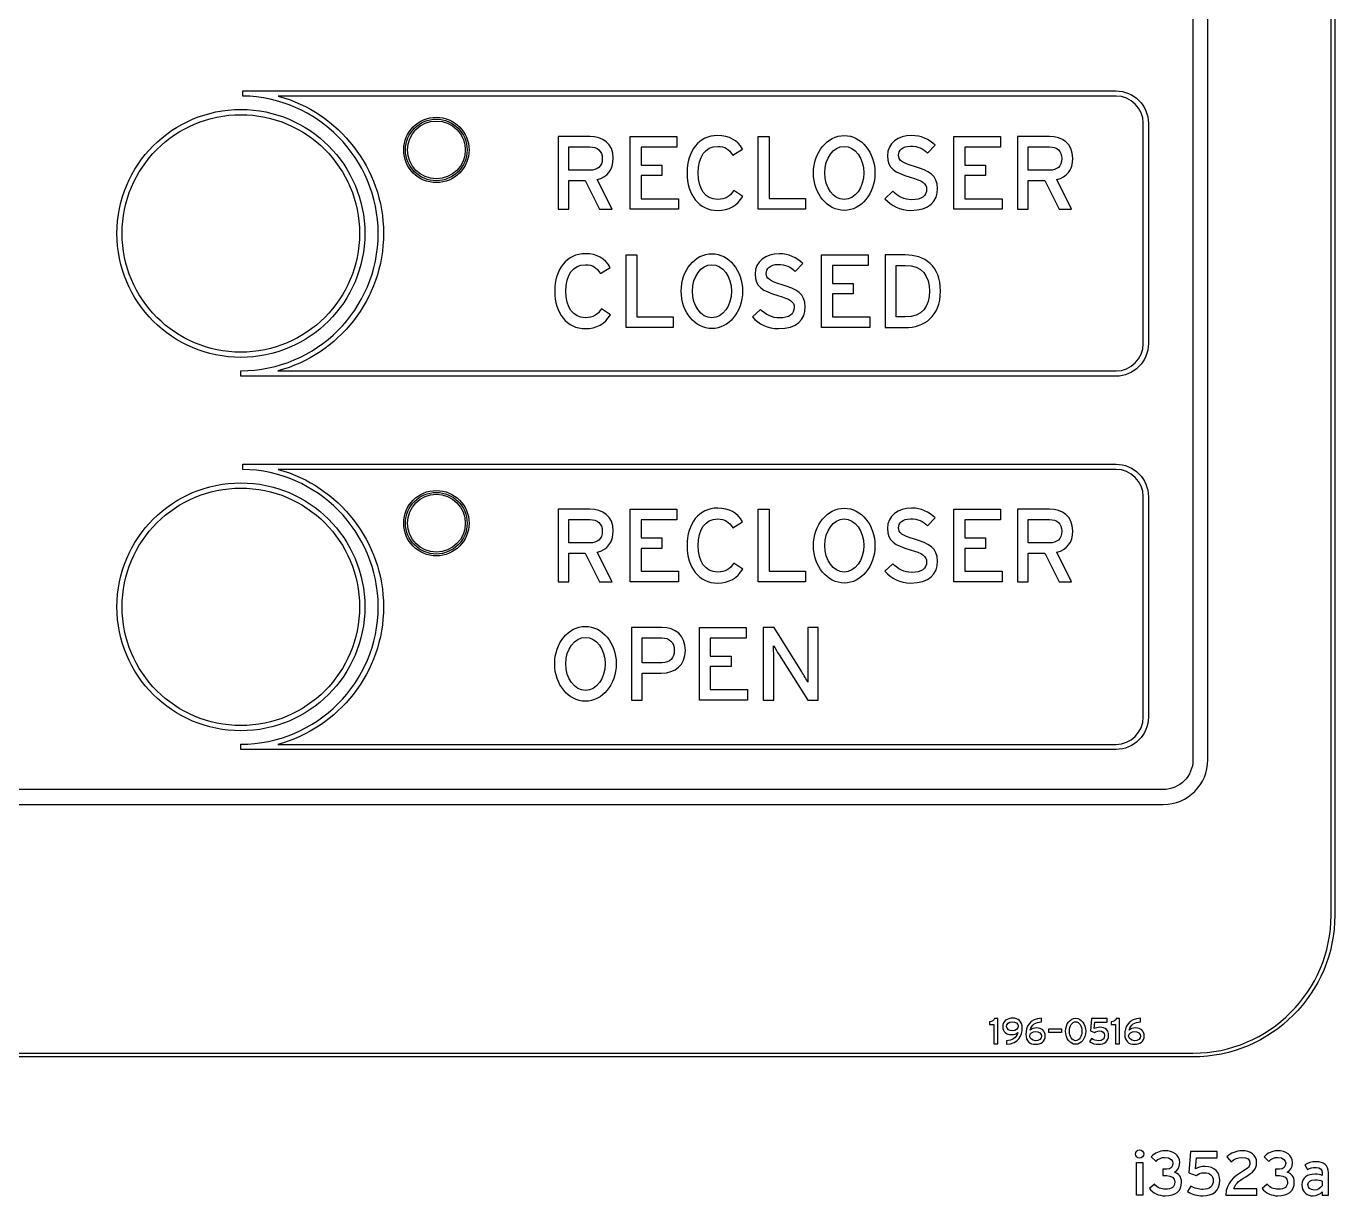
# Model space of a CAD drawing. Extents: x 5.5 to 12.5, y 5.1 to 18.5.
# Drawn here: x 9.005 to 12.51, y 5.116 to 8.249 of the extents above; entities that cross this region are included whole.
import ezdxf

# ---------------------------------------------------------------- set-up
doc = ezdxf.new("R2010")
doc.units = 0
doc.header["$MEASUREMENT"] = 0
doc.layers.get('0').update_dxf_attribs({"linetype": 'CONTINUOUS'})
doc.layers.add('DWG', color=2, linetype='CONTINUOUS')

# ---------------------------------------------------------------- blocks, each defined once
blk = doc.blocks.new('AI9-BLK11')
at = {"color": 7}
blk.add_lwpolyline([(0.0202, -0.0973), (0.0202, 0.0973), (0.1452, 0.0973), (0.1452, 0.0691), (0.0491, 0.0691), (0.0491, 0.0208), (0.1049, 0.0208), (0.1049, -0.0074), (0.0491, -0.0074), (0.0491, -0.0687), (0.1493, -0.0687), (0.1493, -0.0973)], close=True, dxfattribs=at)
for centre, major_axis, ratio in [((-0.2851, 0.0002), (0, -0.1003), 0.821306), ((-0.2851, 0), (0, 0.0711), 0.740924)]:
    blk.add_ellipse(centre, major_axis=major_axis, ratio=ratio, dxfattribs=at)
for points, knots in [([(-0.0818, -0.0246), (-0.0818, -0.0246), (-0.1328, -0.0246), (-0.1328, -0.0246), (-0.1328, -0.0246), (-0.1328, -0.0973), (-0.1328, -0.0973), (-0.1328, -0.0973), (-0.1614, -0.0973), (-0.1614, -0.0973), (-0.1614, -0.0973), (-0.1614, 0.0973), (-0.1614, 0.0973), (-0.1614, 0.0973), (-0.0801, 0.0973), (-0.0801, 0.0973), (-0.0443, 0.0973), (-0.0174, 0.0767), (-0.0174, 0.0363), (-0.0174, -0.0036), (-0.0443, -0.0246), (-0.0818, -0.0246)], [0, 0, 0, 0, 1, 1, 1, 2, 2, 2, 3, 3, 3, 4, 4, 4, 5, 5, 5, 6, 6, 6, 7, 7, 7, 7]), ([(0.3109, -0.0973), (0.3109, -0.0973), (0.2334, 0.0246), (0.2334, 0.0246), (0.2286, 0.0319), (0.222, 0.0436), (0.2189, 0.0487), (0.2189, 0.0415), (0.2193, 0.0143), (0.2193, 0.0036), (0.2193, 0.0036), (0.2193, -0.0973), (0.2193, -0.0973), (0.2193, -0.0973), (0.191, -0.0973), (0.191, -0.0973), (0.191, -0.0973), (0.191, 0.0973), (0.191, 0.0973), (0.191, 0.0973), (0.2207, 0.0973), (0.2207, 0.0973), (0.2207, 0.0973), (0.2944, -0.0215), (0.2944, -0.0215), (0.2996, -0.0295), (0.3078, -0.0439), (0.3106, -0.0487), (0.3106, -0.0415), (0.3102, -0.014), (0.3102, -0.0029), (0.3102, -0.0029), (0.3102, 0.0973), (0.3102, 0.0973), (0.3102, 0.0973), (0.3385, 0.0973), (0.3385, 0.0973), (0.3385, 0.0973), (0.3385, -0.0973), (0.3385, -0.0973), (0.3385, -0.0973), (0.3109, -0.0973), (0.3109, -0.0973)], [0, 0, 0, 0, 1, 1, 1, 2, 2, 2, 3, 3, 3, 4, 4, 4, 5, 5, 5, 6, 6, 6, 7, 7, 7, 8, 8, 8, 9, 9, 9, 10, 10, 10, 11, 11, 11, 12, 12, 12, 13, 13, 13, 14, 14, 14, 14]), ([(-0.0804, 0.0698), (-0.0804, 0.0698), (-0.1328, 0.0698), (-0.1328, 0.0698), (-0.1328, 0.0698), (-0.1328, 0.0029), (-0.1328, 0.0029), (-0.1328, 0.0029), (-0.0804, 0.0029), (-0.0804, 0.0029), (-0.0584, 0.0029), (-0.047, 0.0157), (-0.047, 0.0363), (-0.047, 0.0577), (-0.0601, 0.0698), (-0.0804, 0.0698)], [0, 0, 0, 0, 1, 1, 1, 2, 2, 2, 3, 3, 3, 4, 4, 4, 5, 5, 5, 5])]:
    blk.add_open_spline(points, degree=3, knots=knots, dxfattribs=at)
blk = doc.blocks.new('AI9-BLK10')
at = {"color": 7}
for points in [[(-0.534, -0.0972), (-0.534, 0.0972), (-0.4086, 0.0972), (-0.4086, 0.0689), (-0.5047, 0.0689), (-0.5047, 0.021), (-0.4489, 0.021), (-0.4489, -0.0076), (-0.5047, -0.0076), (-0.5047, -0.0689), (-0.4045, -0.0689), (-0.4045, -0.0972)], [(-0.1905, -0.0972), (-0.1905, 0.0972), (-0.1612, 0.0972), (-0.1612, -0.0686), (-0.0644, -0.0686), (-0.0644, -0.0972)], [(0.3331, -0.0972), (0.3331, 0.0972), (0.4585, 0.0972), (0.4585, 0.0689), (0.3624, 0.0689), (0.3624, 0.021), (0.4182, 0.021), (0.4182, -0.0076), (0.3624, -0.0076), (0.3624, -0.0689), (0.4627, -0.0689), (0.4627, -0.0972)]]:
    blk.add_lwpolyline(points, close=True, dxfattribs=at)
for centre, major_axis, ratio in [((0.0396, 0), (0, -0.1003), 0.821306), ((0.0396, 0.0002), (0, 0.0711), 0.736081)]:
    blk.add_ellipse(centre, major_axis=major_axis, ratio=ratio, dxfattribs=at)
for points, knots in [([(-0.6218, -0.0176), (-0.6218, -0.0176), (-0.5819, -0.0972), (-0.5819, -0.0972), (-0.5819, -0.0972), (-0.6156, -0.0972), (-0.6156, -0.0972), (-0.6156, -0.0972), (-0.6542, -0.0203), (-0.6542, -0.0203), (-0.6542, -0.0203), (-0.698, -0.0203), (-0.698, -0.0203), (-0.698, -0.0203), (-0.698, -0.0972), (-0.698, -0.0972), (-0.698, -0.0972), (-0.7266, -0.0972), (-0.7266, -0.0972), (-0.7266, -0.0972), (-0.7266, 0.0972), (-0.7266, 0.0972), (-0.7266, 0.0972), (-0.6415, 0.0972), (-0.6415, 0.0972), (-0.6077, 0.0972), (-0.5791, 0.0792), (-0.5791, 0.0393), (-0.5791, 0.0083), (-0.5953, -0.011), (-0.6218, -0.0176)], [0, 0, 0, 0, 1, 1, 1, 2, 2, 2, 3, 3, 3, 4, 4, 4, 5, 5, 5, 6, 6, 6, 7, 7, 7, 8, 8, 8, 9, 9, 9, 10, 10, 10, 10]), ([(-0.2994, -0.1003), (-0.3497, -0.1003), (-0.3814, -0.0589), (-0.3814, 0), (-0.3814, 0.0589), (-0.3497, 0.1003), (-0.2994, 0.1003), (-0.2677, 0.1003), (-0.2463, 0.0875), (-0.2332, 0.0641), (-0.2332, 0.0641), (-0.2591, 0.0479), (-0.2591, 0.0479), (-0.2691, 0.0637), (-0.2794, 0.0713), (-0.2994, 0.0713), (-0.3331, 0.0713), (-0.3514, 0.0438), (-0.3514, 0), (-0.3514, -0.0434), (-0.3331, -0.071), (-0.2994, -0.071), (-0.2791, -0.071), (-0.2663, -0.0627), (-0.2563, -0.0469), (-0.2563, -0.0469), (-0.2322, -0.063), (-0.2322, -0.063), (-0.2463, -0.0868), (-0.2698, -0.1003), (-0.2994, -0.1003)], [0, 0, 0, 0, 1, 1, 1, 2, 2, 2, 3, 3, 3, 4, 4, 4, 5, 5, 5, 6, 6, 6, 7, 7, 7, 8, 8, 8, 9, 9, 9, 10, 10, 10, 10]), ([(0.2177, -0.1003), (0.1895, -0.1003), (0.165, -0.0878), (0.1485, -0.0689), (0.1485, -0.0689), (0.1695, -0.0486), (0.1695, -0.0486), (0.1822, -0.0627), (0.2015, -0.0717), (0.2198, -0.0717), (0.247, -0.0717), (0.2601, -0.062), (0.2601, -0.0434), (0.2601, -0.0282), (0.2487, -0.0207), (0.2164, -0.011), (0.1754, 0.001), (0.1554, 0.0114), (0.1554, 0.0462), (0.1554, 0.0799), (0.184, 0.1003), (0.2198, 0.1003), (0.246, 0.1003), (0.266, 0.0906), (0.2832, 0.0741), (0.2832, 0.0741), (0.2629, 0.0531), (0.2629, 0.0531), (0.2505, 0.0658), (0.2367, 0.0717), (0.2174, 0.0717), (0.1946, 0.0717), (0.185, 0.0606), (0.185, 0.0475), (0.185, 0.0341), (0.194, 0.0272), (0.2274, 0.0172), (0.2656, 0.0055), (0.2897, -0.0065), (0.2897, -0.0413), (0.2897, -0.0761), (0.2673, -0.1003), (0.2177, -0.1003)], [0, 0, 0, 0, 1, 1, 1, 2, 2, 2, 3, 3, 3, 4, 4, 4, 5, 5, 5, 6, 6, 6, 7, 7, 7, 8, 8, 8, 9, 9, 9, 10, 10, 10, 11, 11, 11, 12, 12, 12, 13, 13, 13, 14, 14, 14, 14]), ([(0.6091, -0.0176), (0.6091, -0.0176), (0.6487, -0.0972), (0.6487, -0.0972), (0.6487, -0.0972), (0.6153, -0.0972), (0.6153, -0.0972), (0.6153, -0.0972), (0.5767, -0.0203), (0.5767, -0.0203), (0.5767, -0.0203), (0.5326, -0.0203), (0.5326, -0.0203), (0.5326, -0.0203), (0.5326, -0.0972), (0.5326, -0.0972), (0.5326, -0.0972), (0.504, -0.0972), (0.504, -0.0972), (0.504, -0.0972), (0.504, 0.0972), (0.504, 0.0972), (0.504, 0.0972), (0.5895, 0.0972), (0.5895, 0.0972), (0.6232, 0.0972), (0.6518, 0.0792), (0.6518, 0.0393), (0.6518, 0.0083), (0.6356, -0.011), (0.6091, -0.0176)], [0, 0, 0, 0, 1, 1, 1, 2, 2, 2, 3, 3, 3, 4, 4, 4, 5, 5, 5, 6, 6, 6, 7, 7, 7, 8, 8, 8, 9, 9, 9, 10, 10, 10, 10]), ([(-0.6415, 0.0699), (-0.6415, 0.0699), (-0.698, 0.0699), (-0.698, 0.0699), (-0.698, 0.0699), (-0.698, 0.0072), (-0.698, 0.0072), (-0.698, 0.0072), (-0.6415, 0.0072), (-0.6415, 0.0072), (-0.6222, 0.0072), (-0.6084, 0.0172), (-0.6084, 0.0386), (-0.6084, 0.0586), (-0.6218, 0.0699), (-0.6415, 0.0699)], [0, 0, 0, 0, 1, 1, 1, 2, 2, 2, 3, 3, 3, 4, 4, 4, 5, 5, 5, 5]), ([(0.5895, 0.0699), (0.5895, 0.0699), (0.5326, 0.0699), (0.5326, 0.0699), (0.5326, 0.0699), (0.5326, 0.0072), (0.5326, 0.0072), (0.5326, 0.0072), (0.5895, 0.0072), (0.5895, 0.0072), (0.6087, 0.0072), (0.6225, 0.0172), (0.6225, 0.0386), (0.6225, 0.0586), (0.6091, 0.0699), (0.5895, 0.0699)], [0, 0, 0, 0, 1, 1, 1, 2, 2, 2, 3, 3, 3, 4, 4, 4, 5, 5, 5, 5])]:
    blk.add_open_spline(points, degree=3, knots=knots, dxfattribs=at)
blk = doc.blocks.new('AI9-BLK9')
at = {"color": 7}
for points in [[(-0.534, -0.0973), (-0.534, 0.0973), (-0.4086, 0.0973), (-0.4086, 0.0687), (-0.5047, 0.0687), (-0.5047, 0.0208), (-0.4489, 0.0208), (-0.4489, -0.0074), (-0.5047, -0.0074), (-0.5047, -0.0691), (-0.4045, -0.0691), (-0.4045, -0.0973)], [(-0.1905, -0.0973), (-0.1905, 0.0973), (-0.1612, 0.0973), (-0.1612, -0.0687), (-0.0644, -0.0687), (-0.0644, -0.0973)], [(0.3331, -0.0973), (0.3331, 0.0973), (0.4585, 0.0973), (0.4585, 0.0687), (0.3624, 0.0687), (0.3624, 0.0208), (0.4182, 0.0208), (0.4182, -0.0074), (0.3624, -0.0074), (0.3624, -0.0691), (0.4627, -0.0691), (0.4627, -0.0973)]]:
    blk.add_lwpolyline(points, close=True, dxfattribs=at)
for centre, major_axis, ratio in [((0.0396, -0.0002), (0, -0.1003), 0.821306), ((0.0396, 0), (0, 0.0711), 0.736081)]:
    blk.add_ellipse(centre, major_axis=major_axis, ratio=ratio, dxfattribs=at)
for points, knots in [([(-0.6218, -0.0177), (-0.6218, -0.0177), (-0.5819, -0.0973), (-0.5819, -0.0973), (-0.5819, -0.0973), (-0.6156, -0.0973), (-0.6156, -0.0973), (-0.6156, -0.0973), (-0.6542, -0.0205), (-0.6542, -0.0205), (-0.6542, -0.0205), (-0.698, -0.0205), (-0.698, -0.0205), (-0.698, -0.0205), (-0.698, -0.0973), (-0.698, -0.0973), (-0.698, -0.0973), (-0.7266, -0.0973), (-0.7266, -0.0973), (-0.7266, -0.0973), (-0.7266, 0.0973), (-0.7266, 0.0973), (-0.7266, 0.0973), (-0.6415, 0.0973), (-0.6415, 0.0973), (-0.6077, 0.0973), (-0.5791, 0.0791), (-0.5791, 0.0391), (-0.5791, 0.0081), (-0.5953, -0.0112), (-0.6218, -0.0177)], [0, 0, 0, 0, 1, 1, 1, 2, 2, 2, 3, 3, 3, 4, 4, 4, 5, 5, 5, 6, 6, 6, 7, 7, 7, 8, 8, 8, 9, 9, 9, 10, 10, 10, 10]), ([(-0.2994, -0.1004), (-0.3497, -0.1004), (-0.3814, -0.0591), (-0.3814, -0.0002), (-0.3814, 0.0587), (-0.3497, 0.1001), (-0.2994, 0.1001), (-0.2677, 0.1001), (-0.2463, 0.0873), (-0.2332, 0.0639), (-0.2332, 0.0639), (-0.2591, 0.0477), (-0.2591, 0.0477), (-0.2691, 0.0636), (-0.2794, 0.0711), (-0.2994, 0.0711), (-0.3331, 0.0711), (-0.3514, 0.0436), (-0.3514, -0.0002), (-0.3514, -0.0436), (-0.3331, -0.0711), (-0.2994, -0.0711), (-0.2791, -0.0711), (-0.2663, -0.0629), (-0.2563, -0.047), (-0.2563, -0.047), (-0.2322, -0.0632), (-0.2322, -0.0632), (-0.2463, -0.087), (-0.2698, -0.1004), (-0.2994, -0.1004)], [0, 0, 0, 0, 1, 1, 1, 2, 2, 2, 3, 3, 3, 4, 4, 4, 5, 5, 5, 6, 6, 6, 7, 7, 7, 8, 8, 8, 9, 9, 9, 10, 10, 10, 10]), ([(0.2177, -0.1004), (0.1895, -0.1004), (0.165, -0.088), (0.1485, -0.0691), (0.1485, -0.0691), (0.1695, -0.0487), (0.1695, -0.0487), (0.1822, -0.0629), (0.2015, -0.0718), (0.2198, -0.0718), (0.247, -0.0718), (0.2601, -0.0622), (0.2601, -0.0432), (0.2601, -0.0284), (0.2487, -0.0208), (0.2164, -0.0112), (0.1754, 0.0012), (0.1554, 0.0112), (0.1554, 0.046), (0.1554, 0.0798), (0.184, 0.1001), (0.2198, 0.1001), (0.246, 0.1001), (0.266, 0.0904), (0.2832, 0.0739), (0.2832, 0.0739), (0.2629, 0.0529), (0.2629, 0.0529), (0.2505, 0.0656), (0.2367, 0.0715), (0.2174, 0.0715), (0.1946, 0.0715), (0.185, 0.0605), (0.185, 0.0474), (0.185, 0.0339), (0.194, 0.027), (0.2274, 0.0171), (0.2656, 0.0053), (0.2897, -0.0067), (0.2897, -0.0415), (0.2897, -0.0763), (0.2673, -0.1004), (0.2177, -0.1004)], [0, 0, 0, 0, 1, 1, 1, 2, 2, 2, 3, 3, 3, 4, 4, 4, 5, 5, 5, 6, 6, 6, 7, 7, 7, 8, 8, 8, 9, 9, 9, 10, 10, 10, 11, 11, 11, 12, 12, 12, 13, 13, 13, 14, 14, 14, 14]), ([(0.6091, -0.0177), (0.6091, -0.0177), (0.6487, -0.0973), (0.6487, -0.0973), (0.6487, -0.0973), (0.6153, -0.0973), (0.6153, -0.0973), (0.6153, -0.0973), (0.5767, -0.0205), (0.5767, -0.0205), (0.5767, -0.0205), (0.5326, -0.0205), (0.5326, -0.0205), (0.5326, -0.0205), (0.5326, -0.0973), (0.5326, -0.0973), (0.5326, -0.0973), (0.504, -0.0973), (0.504, -0.0973), (0.504, -0.0973), (0.504, 0.0973), (0.504, 0.0973), (0.504, 0.0973), (0.5895, 0.0973), (0.5895, 0.0973), (0.6232, 0.0973), (0.6518, 0.0791), (0.6518, 0.0391), (0.6518, 0.0081), (0.6356, -0.0112), (0.6091, -0.0177)], [0, 0, 0, 0, 1, 1, 1, 2, 2, 2, 3, 3, 3, 4, 4, 4, 5, 5, 5, 6, 6, 6, 7, 7, 7, 8, 8, 8, 9, 9, 9, 10, 10, 10, 10]), ([(-0.6415, 0.0698), (-0.6415, 0.0698), (-0.698, 0.0698), (-0.698, 0.0698), (-0.698, 0.0698), (-0.698, 0.0071), (-0.698, 0.0071), (-0.698, 0.0071), (-0.6415, 0.0071), (-0.6415, 0.0071), (-0.6222, 0.0071), (-0.6084, 0.0171), (-0.6084, 0.0384), (-0.6084, 0.0584), (-0.6218, 0.0698), (-0.6415, 0.0698)], [0, 0, 0, 0, 1, 1, 1, 2, 2, 2, 3, 3, 3, 4, 4, 4, 5, 5, 5, 5]), ([(0.5895, 0.0698), (0.5895, 0.0698), (0.5326, 0.0698), (0.5326, 0.0698), (0.5326, 0.0698), (0.5326, 0.0071), (0.5326, 0.0071), (0.5326, 0.0071), (0.5895, 0.0071), (0.5895, 0.0071), (0.6087, 0.0071), (0.6225, 0.0171), (0.6225, 0.0384), (0.6225, 0.0584), (0.6091, 0.0698), (0.5895, 0.0698)], [0, 0, 0, 0, 1, 1, 1, 2, 2, 2, 3, 3, 3, 4, 4, 4, 5, 5, 5, 5])]:
    blk.add_open_spline(points, degree=3, knots=knots, dxfattribs=at)
blk = doc.blocks.new('AI9-BLK8')
at = {"color": 7}
for points in [[(-0.3218, -0.0973), (-0.3218, 0.0973), (-0.2928, 0.0973), (-0.2928, -0.0687), (-0.1957, -0.0687), (-0.1957, -0.0973)], [(0.2015, -0.0973), (0.2015, 0.0973), (0.3269, 0.0973), (0.3269, 0.0691), (0.2308, 0.0691), (0.2308, 0.0208), (0.2866, 0.0208), (0.2866, -0.0074), (0.2308, -0.0074), (0.2308, -0.0687), (0.3311, -0.0687), (0.3311, -0.0973)]]:
    blk.add_lwpolyline(points, close=True, dxfattribs=at)
for centre, major_axis, ratio in [((-0.092, 0.0002), (0, -0.1003), 0.817869), ((-0.092, 0), (0, 0.0711), 0.736081)]:
    blk.add_ellipse(centre, major_axis=major_axis, ratio=ratio, dxfattribs=at)
for points, knots in [([(-0.4306, -0.1001), (-0.4809, -0.1001), (-0.513, -0.0587), (-0.513, 0.0002), (-0.513, 0.0591), (-0.4809, 0.1004), (-0.4306, 0.1004), (-0.3993, 0.1004), (-0.3779, 0.0877), (-0.3648, 0.0639), (-0.3648, 0.0639), (-0.3907, 0.0477), (-0.3907, 0.0477), (-0.4007, 0.0636), (-0.4107, 0.0711), (-0.4306, 0.0711), (-0.4647, 0.0711), (-0.483, 0.0436), (-0.483, 0.0002), (-0.483, -0.0436), (-0.4647, -0.0711), (-0.4306, -0.0711), (-0.4107, -0.0711), (-0.3979, -0.0629), (-0.3879, -0.047), (-0.3879, -0.047), (-0.3638, -0.0629), (-0.3638, -0.0629), (-0.3776, -0.087), (-0.4014, -0.1001), (-0.4306, -0.1001)], [0, 0, 0, 0, 1, 1, 1, 2, 2, 2, 3, 3, 3, 4, 4, 4, 5, 5, 5, 6, 6, 6, 7, 7, 7, 8, 8, 8, 9, 9, 9, 10, 10, 10, 10]), ([(0.0861, -0.1001), (0.0579, -0.1001), (0.0334, -0.088), (0.0169, -0.0687), (0.0169, -0.0687), (0.0379, -0.0487), (0.0379, -0.0487), (0.051, -0.0629), (0.0699, -0.0715), (0.0885, -0.0715), (0.1158, -0.0715), (0.1285, -0.0622), (0.1285, -0.0432), (0.1285, -0.0284), (0.1171, -0.0208), (0.0847, -0.0112), (0.0438, 0.0012), (0.0238, 0.0115), (0.0238, 0.046), (0.0238, 0.0798), (0.0524, 0.1004), (0.0882, 0.1004), (0.1144, 0.1004), (0.1344, 0.0904), (0.1516, 0.0739), (0.1516, 0.0739), (0.1313, 0.0532), (0.1313, 0.0532), (0.1189, 0.0656), (0.1051, 0.0718), (0.0858, 0.0718), (0.063, 0.0718), (0.0534, 0.0605), (0.0534, 0.0474), (0.0534, 0.0339), (0.0624, 0.0274), (0.0958, 0.0174), (0.1344, 0.0057), (0.1581, -0.0067), (0.1581, -0.0415), (0.1581, -0.0763), (0.1357, -0.1001), (0.0861, -0.1001)], [0, 0, 0, 0, 1, 1, 1, 2, 2, 2, 3, 3, 3, 4, 4, 4, 5, 5, 5, 6, 6, 6, 7, 7, 7, 8, 8, 8, 9, 9, 9, 10, 10, 10, 11, 11, 11, 12, 12, 12, 13, 13, 13, 14, 14, 14, 14]), ([(0.4255, -0.0973), (0.4255, -0.0973), (0.3724, -0.0973), (0.3724, -0.0973), (0.3724, -0.0973), (0.3724, 0.0973), (0.3724, 0.0973), (0.3724, 0.0973), (0.4255, 0.0973), (0.4255, 0.0973), (0.4778, 0.0973), (0.5202, 0.0687), (0.5202, 0.0002), (0.5202, -0.0687), (0.4765, -0.0973), (0.4255, -0.0973)], [0, 0, 0, 0, 1, 1, 1, 2, 2, 2, 3, 3, 3, 4, 4, 4, 5, 5, 5, 5]), ([(0.4255, 0.0691), (0.4255, 0.0691), (0.4017, 0.0691), (0.4017, 0.0691), (0.4017, 0.0691), (0.4017, -0.0687), (0.4017, -0.0687), (0.4017, -0.0687), (0.4255, -0.0687), (0.4255, -0.0687), (0.4716, -0.0687), (0.4906, -0.0408), (0.4906, 0.0002), (0.4906, 0.0408), (0.4716, 0.0691), (0.4255, 0.0691)], [0, 0, 0, 0, 1, 1, 1, 2, 2, 2, 3, 3, 3, 4, 4, 4, 5, 5, 5, 5])]:
    blk.add_open_spline(points, degree=3, knots=knots, dxfattribs=at)

msp = doc.modelspace()

# ---------------------------------------------------------------- linework, layer by layer
at = {"color": 7}
msp.add_lwpolyline([(11.7438, 5.5538), (11.7438, 5.5635), (11.7779, 5.5635), (11.7779, 5.5538)], close=True, dxfattribs=at)
for centre, radius in [((9.5797, 7.6939), 0.332), ((9.5796, 7.6939), 0.318), ((10.1033, 7.9175), 0.0875), ((10.1031, 7.9175), 0.0825), ((10.1033, 7.9175), 0.0775), ((9.5797, 6.6938), 0.332), ((9.5796, 6.6938), 0.318), ((10.1033, 6.9178), 0.0875), ((10.1031, 6.9178), 0.0825), ((10.1033, 6.9178), 0.0775)]:
    msp.add_circle(centre, radius, dxfattribs=at)
for centre, major_axis, ratio in [((11.6461, 5.5702), (-0.0157, -0.0005), 0.779873), ((11.8155, 5.5571), (0, -0.035), 0.768489), ((11.8155, 5.5571), (0, 0.0253), 0.653097), ((11.7083, 5.544), (-0.0158, 0.0002), 0.772), ((11.9734, 5.544), (-0.016, 0.0002), 0.763472)]:
    msp.add_ellipse(centre, major_axis=major_axis, ratio=ratio, dxfattribs=at)
for points, knots in [([(5.8796, 18.4983), (5.6701, 18.4983), (5.4996, 18.3279), (5.4996, 18.1183), (5.4996, 18.1183), (5.4996, 5.8684), (5.4996, 5.8684), (5.4996, 5.6589), (5.6701, 5.4884), (5.8796, 5.4884), (5.8796, 5.4884), (12.1297, 5.4884), (12.1297, 5.4884), (12.3391, 5.4884), (12.5097, 5.6589), (12.5097, 5.8684), (12.5097, 5.8684), (12.5097, 18.1183), (12.5097, 18.1183), (12.5097, 18.3279), (12.3391, 18.4983), (12.1297, 18.4983), (12.1297, 18.4983), (5.8796, 18.4983), (5.8796, 18.4983)], [0, 0, 0, 0, 1, 1, 1, 2, 2, 2, 3, 3, 3, 4, 4, 4, 5, 5, 5, 6, 6, 6, 7, 7, 7, 8, 8, 8, 8]), ([(5.5096, 5.8684), (5.5096, 5.8684), (5.5096, 18.1183), (5.5096, 18.1183), (5.5096, 18.3224), (5.6756, 18.4883), (5.8796, 18.4883), (5.8796, 18.4883), (12.1297, 18.4883), (12.1297, 18.4883), (12.3336, 18.4883), (12.4997, 18.3224), (12.4997, 18.1183), (12.4997, 18.1183), (12.4997, 5.8684), (12.4997, 5.8684), (12.4997, 5.6644), (12.3336, 5.4984), (12.1297, 5.4984), (12.1297, 5.4984), (5.8796, 5.4984), (5.8796, 5.4984), (5.6756, 5.4984), (5.5096, 5.6644), (5.5096, 5.8684)], [0, 0, 0, 0, 1, 1, 1, 2, 2, 2, 3, 3, 3, 4, 4, 4, 5, 5, 5, 6, 6, 6, 7, 7, 7, 8, 8, 8, 8]), ([(5.9497, 6.1643), (5.8835, 6.1643), (5.8296, 6.2181), (5.8296, 6.2845), (5.8296, 6.2845), (5.8296, 11.1111), (5.8296, 11.1111), (5.8296, 11.1773), (5.8835, 11.2314), (5.9497, 11.2314), (5.9497, 11.2314), (12.0497, 11.2314), (12.0497, 11.2314), (12.1159, 11.2314), (12.1696, 11.1773), (12.1696, 11.1111), (12.1696, 11.1111), (12.1696, 6.2845), (12.1696, 6.2845), (12.1696, 6.2181), (12.1159, 6.1643), (12.0497, 6.1643), (12.0497, 6.1643), (5.9497, 6.1643), (5.9497, 6.1643)], [0, 0, 0, 0, 1, 1, 1, 2, 2, 2, 3, 3, 3, 4, 4, 4, 5, 5, 5, 6, 6, 6, 7, 7, 7, 8, 8, 8, 8]), ([(12.0497, 6.2043), (12.0938, 6.2043), (12.1297, 6.2401), (12.1297, 6.2845), (12.1297, 6.2845), (12.1297, 11.1111), (12.1297, 11.1111), (12.1297, 11.1556), (12.0938, 11.1914), (12.0497, 11.1914), (12.0497, 11.1914), (5.9497, 11.1914), (5.9497, 11.1914), (5.9054, 11.1914), (5.8696, 11.1556), (5.8696, 11.1111), (5.8696, 11.1111), (5.8696, 6.2845), (5.8696, 6.2845), (5.8696, 6.2401), (5.9054, 6.2043), (5.9497, 6.2043), (5.9497, 6.2043), (12.0497, 6.2043), (12.0497, 6.2043)], [0, 0, 0, 0, 1, 1, 1, 2, 2, 2, 3, 3, 3, 4, 4, 4, 5, 5, 5, 6, 6, 6, 7, 7, 7, 8, 8, 8, 8]), ([(9.5848, 8.0756), (9.5848, 8.0756), (9.5848, 8.0619), (9.5848, 8.0619), (9.7849, 8.0591), (9.9475, 7.8941), (9.9475, 7.6939), (9.9475, 7.491), (9.7825, 7.326), (9.5796, 7.326), (9.5796, 7.326), (9.5796, 7.3115), (9.5796, 7.3115), (9.5796, 7.3115), (11.9236, 7.3115), (11.9236, 7.3115), (11.9715, 7.3115), (12.0105, 7.3508), (12.0105, 7.3987), (12.0105, 7.3987), (12.0105, 7.9888), (12.0105, 7.9888), (12.0105, 8.0367), (11.9715, 8.0756), (11.9236, 8.0756), (11.9236, 8.0756), (9.5848, 8.0756), (9.5848, 8.0756)], [0, 0, 0, 0, 1, 1, 1, 2, 2, 2, 3, 3, 3, 4, 4, 4, 5, 5, 5, 6, 6, 6, 7, 7, 7, 8, 8, 8, 9, 9, 9, 9]), ([(11.9236, 8.0619), (11.964, 8.0619), (11.9967, 8.0291), (11.9967, 7.9888), (11.9967, 7.9888), (11.9967, 7.3987), (11.9967, 7.3987), (11.9967, 7.3584), (11.964, 7.3257), (11.9236, 7.3257), (11.9236, 7.3257), (9.8611, 7.3257), (9.6788, 7.3257), (9.8414, 7.3694), (9.9617, 7.5179), (9.9617, 7.6939), (9.9617, 7.8689), (9.8418, 8.0174), (9.6799, 8.0619), (9.8549, 8.0619), (11.9236, 8.0619), (11.9236, 8.0619)], [0, 0, 0, 0, 1, 1, 1, 2, 2, 2, 3, 3, 3, 4, 4, 4, 5, 5, 5, 6, 6, 6, 7, 7, 7, 7]), ([(9.5848, 7.0759), (9.5848, 7.0759), (9.5848, 7.0618), (9.5848, 7.0618), (9.7849, 7.059), (9.9475, 6.894), (9.9475, 6.6938), (9.9475, 6.4909), (9.7825, 6.3259), (9.5796, 6.3259), (9.5796, 6.3259), (9.5796, 6.3118), (9.5796, 6.3118), (9.5796, 6.3118), (11.9236, 6.3118), (11.9236, 6.3118), (11.9715, 6.3118), (12.0105, 6.3507), (12.0105, 6.3986), (12.0105, 6.3986), (12.0105, 6.9887), (12.0105, 6.9887), (12.0105, 7.0366), (11.9715, 7.0759), (11.9236, 7.0759), (11.9236, 7.0759), (9.5848, 7.0759), (9.5848, 7.0759)], [0, 0, 0, 0, 1, 1, 1, 2, 2, 2, 3, 3, 3, 4, 4, 4, 5, 5, 5, 6, 6, 6, 7, 7, 7, 8, 8, 8, 9, 9, 9, 9]), ([(11.9236, 7.0618), (11.964, 7.0618), (11.9967, 7.029), (11.9967, 6.9887), (11.9967, 6.9887), (11.9967, 6.3986), (11.9967, 6.3986), (11.9967, 6.3583), (11.964, 6.3255), (11.9236, 6.3255), (11.9236, 6.3255), (9.8611, 6.3255), (9.6788, 6.3255), (9.8414, 6.3693), (9.9617, 6.5178), (9.9617, 6.6938), (9.9617, 6.8688), (9.8418, 7.0173), (9.6799, 7.0618), (9.8549, 7.0618), (11.9236, 7.0618), (11.9236, 7.0618)], [0, 0, 0, 0, 1, 1, 1, 2, 2, 2, 3, 3, 3, 4, 4, 4, 5, 5, 5, 6, 6, 6, 7, 7, 7, 7]), ([(11.5967, 5.5232), (11.5967, 5.5232), (11.5967, 5.5752), (11.5967, 5.5752), (11.5967, 5.5752), (11.5847, 5.5752), (11.5847, 5.5752), (11.5847, 5.5752), (11.5847, 5.5824), (11.5847, 5.5824), (11.5915, 5.5828), (11.5974, 5.5852), (11.5984, 5.591), (11.5984, 5.591), (11.6067, 5.591), (11.6067, 5.591), (11.6067, 5.591), (11.6067, 5.5232), (11.6067, 5.5232), (11.6067, 5.5232), (11.5967, 5.5232), (11.5967, 5.5232)], [0, 0, 0, 0, 1, 1, 1, 2, 2, 2, 3, 3, 3, 4, 4, 4, 5, 5, 5, 6, 6, 6, 7, 7, 7, 7]), ([(11.6301, 5.5221), (11.6301, 5.5221), (11.6301, 5.5318), (11.6301, 5.5318), (11.646, 5.5321), (11.6567, 5.5394), (11.6608, 5.5538), (11.6563, 5.55), (11.6515, 5.5483), (11.6429, 5.5483), (11.6308, 5.5483), (11.6201, 5.5552), (11.6201, 5.5697), (11.6201, 5.5845), (11.6318, 5.5921), (11.647, 5.5921), (11.6611, 5.5921), (11.6725, 5.5842), (11.6725, 5.5652), (11.6725, 5.5473), (11.6625, 5.5228), (11.6301, 5.5221)], [0, 0, 0, 0, 1, 1, 1, 2, 2, 2, 3, 3, 3, 4, 4, 4, 5, 5, 5, 6, 6, 6, 7, 7, 7, 7]), ([(11.7076, 5.5221), (11.6935, 5.5221), (11.6821, 5.5297), (11.6821, 5.549), (11.6821, 5.5669), (11.6921, 5.5914), (11.7242, 5.5921), (11.7242, 5.5921), (11.7242, 5.5824), (11.7242, 5.5824), (11.7087, 5.5817), (11.698, 5.5749), (11.6935, 5.5604), (11.6983, 5.5642), (11.7032, 5.5659), (11.7114, 5.5659), (11.7238, 5.5659), (11.7342, 5.559), (11.7342, 5.5445), (11.7342, 5.5297), (11.7228, 5.5221), (11.7076, 5.5221)], [0, 0, 0, 0, 1, 1, 1, 2, 2, 2, 3, 3, 3, 4, 4, 4, 5, 5, 5, 6, 6, 6, 7, 7, 7, 7]), ([(11.8768, 5.5221), (11.8682, 5.5221), (11.8603, 5.5242), (11.853, 5.5287), (11.853, 5.5287), (11.8578, 5.5373), (11.8578, 5.5373), (11.8637, 5.5339), (11.8709, 5.5318), (11.8768, 5.5318), (11.8875, 5.5318), (11.893, 5.537), (11.893, 5.5456), (11.893, 5.5538), (11.8878, 5.558), (11.8792, 5.558), (11.8737, 5.558), (11.8696, 5.5563), (11.8661, 5.5535), (11.8661, 5.5535), (11.8554, 5.558), (11.8554, 5.558), (11.8554, 5.558), (11.8575, 5.591), (11.8575, 5.591), (11.8575, 5.591), (11.8995, 5.591), (11.8995, 5.591), (11.8995, 5.591), (11.8995, 5.5814), (11.8995, 5.5814), (11.8995, 5.5814), (11.8668, 5.5814), (11.8668, 5.5814), (11.8668, 5.5814), (11.8654, 5.5642), (11.8654, 5.5642), (11.8692, 5.5662), (11.874, 5.5676), (11.8802, 5.5676), (11.8957, 5.5676), (11.9037, 5.5587), (11.9037, 5.5463), (11.9037, 5.5297), (11.8923, 5.5221), (11.8768, 5.5221)], [0, 0, 0, 0, 1, 1, 1, 2, 2, 2, 3, 3, 3, 4, 4, 4, 5, 5, 5, 6, 6, 6, 7, 7, 7, 8, 8, 8, 9, 9, 9, 10, 10, 10, 11, 11, 11, 12, 12, 12, 13, 13, 13, 14, 14, 14, 15, 15, 15, 15]), ([(11.9226, 5.5232), (11.9226, 5.5232), (11.9226, 5.5752), (11.9226, 5.5752), (11.9226, 5.5752), (11.9106, 5.5752), (11.9106, 5.5752), (11.9106, 5.5752), (11.9106, 5.5824), (11.9106, 5.5824), (11.9174, 5.5828), (11.9233, 5.5852), (11.9243, 5.591), (11.9243, 5.591), (11.9326, 5.591), (11.9326, 5.591), (11.9326, 5.591), (11.9326, 5.5232), (11.9326, 5.5232), (11.9326, 5.5232), (11.9226, 5.5232), (11.9226, 5.5232)], [0, 0, 0, 0, 1, 1, 1, 2, 2, 2, 3, 3, 3, 4, 4, 4, 5, 5, 5, 6, 6, 6, 7, 7, 7, 7]), ([(11.9726, 5.5221), (11.9584, 5.5221), (11.9471, 5.5297), (11.9471, 5.549), (11.9471, 5.5669), (11.9571, 5.5914), (11.9894, 5.5921), (11.9894, 5.5921), (11.9894, 5.5824), (11.9894, 5.5824), (11.9736, 5.5817), (11.9629, 5.5749), (11.9588, 5.5604), (11.9633, 5.5642), (11.9681, 5.5659), (11.9764, 5.5659), (11.9888, 5.5659), (11.9994, 5.559), (11.9994, 5.5445), (11.9994, 5.5297), (11.9877, 5.5221), (11.9726, 5.5221)], [0, 0, 0, 0, 1, 1, 1, 2, 2, 2, 3, 3, 3, 4, 4, 4, 5, 5, 5, 6, 6, 6, 7, 7, 7, 7])]:
    msp.add_open_spline(points, degree=3, knots=knots, dxfattribs=at)
at = {"layer": 'DWG', "color": 7}
msp.add_lwpolyline([(11.9781, 5.1184), (11.9781, 5.2059), (11.9953, 5.2059), (11.9953, 5.1184)], close=True, dxfattribs=at)
msp.add_circle((11.9867, 5.2283), 0.011, dxfattribs=at)
for points, knots in [([(12.0553, 5.1163), (12.0387, 5.1163), (12.0215, 5.1239), (12.0132, 5.1359), (12.0132, 5.1359), (12.0267, 5.1473), (12.0267, 5.1473), (12.0339, 5.138), (12.0449, 5.1339), (12.0553, 5.1339), (12.0739, 5.1339), (12.0807, 5.1411), (12.0807, 5.1528), (12.0807, 5.1649), (12.0718, 5.1704), (12.0597, 5.1704), (12.0597, 5.1704), (12.0487, 5.1704), (12.0487, 5.1704), (12.0487, 5.1704), (12.0487, 5.1876), (12.0487, 5.1876), (12.0487, 5.1876), (12.0594, 5.1876), (12.0594, 5.1876), (12.0704, 5.1876), (12.0759, 5.1945), (12.0759, 5.2035), (12.0759, 5.21), (12.0711, 5.2193), (12.0539, 5.2193), (12.0449, 5.2193), (12.0373, 5.2155), (12.0311, 5.2086), (12.0311, 5.2086), (12.018, 5.221), (12.018, 5.221), (12.0277, 5.231), (12.0397, 5.2369), (12.0542, 5.2369), (12.0763, 5.2369), (12.0942, 5.2255), (12.0942, 5.2052), (12.0942, 5.1911), (12.088, 5.1842), (12.0801, 5.1797), (12.0911, 5.1766), (12.099, 5.1676), (12.099, 5.1528), (12.099, 5.1291), (12.0828, 5.1163), (12.0553, 5.1163)], [0, 0, 0, 0, 1, 1, 1, 2, 2, 2, 3, 3, 3, 4, 4, 4, 5, 5, 5, 6, 6, 6, 7, 7, 7, 8, 8, 8, 9, 9, 9, 10, 10, 10, 11, 11, 11, 12, 12, 12, 13, 13, 13, 14, 14, 14, 15, 15, 15, 16, 16, 16, 17, 17, 17, 17]), ([(12.1558, 5.1163), (12.141, 5.1163), (12.1276, 5.1201), (12.1152, 5.128), (12.1152, 5.128), (12.1238, 5.1425), (12.1238, 5.1425), (12.1335, 5.137), (12.1459, 5.1335), (12.1562, 5.1335), (12.1745, 5.1335), (12.1841, 5.1421), (12.1841, 5.1573), (12.1841, 5.1711), (12.1748, 5.178), (12.1603, 5.178), (12.1503, 5.178), (12.1438, 5.1752), (12.1379, 5.1707), (12.1379, 5.1707), (12.119, 5.178), (12.119, 5.178), (12.119, 5.178), (12.1231, 5.2348), (12.1231, 5.2348), (12.1231, 5.2348), (12.1948, 5.2348), (12.1948, 5.2348), (12.1948, 5.2348), (12.1948, 5.2183), (12.1948, 5.2183), (12.1948, 5.2183), (12.139, 5.2183), (12.139, 5.2183), (12.139, 5.2183), (12.1366, 5.1887), (12.1366, 5.1887), (12.1431, 5.1924), (12.151, 5.1949), (12.1617, 5.1949), (12.1882, 5.1949), (12.2017, 5.179), (12.2017, 5.158), (12.2017, 5.1294), (12.1827, 5.1163), (12.1558, 5.1163)], [0, 0, 0, 0, 1, 1, 1, 2, 2, 2, 3, 3, 3, 4, 4, 4, 5, 5, 5, 6, 6, 6, 7, 7, 7, 8, 8, 8, 9, 9, 9, 10, 10, 10, 11, 11, 11, 12, 12, 12, 13, 13, 13, 14, 14, 14, 15, 15, 15, 15]), ([(12.2175, 5.1184), (12.2189, 5.1525), (12.2396, 5.1676), (12.2626, 5.1814), (12.2781, 5.1907), (12.2823, 5.1959), (12.2823, 5.2038), (12.2823, 5.2135), (12.2761, 5.2193), (12.2599, 5.2193), (12.2502, 5.2193), (12.2392, 5.2148), (12.232, 5.2076), (12.232, 5.2076), (12.2206, 5.221), (12.2206, 5.221), (12.2313, 5.2307), (12.2461, 5.2369), (12.2606, 5.2369), (12.2847, 5.2369), (12.3002, 5.2266), (12.3002, 5.2049), (12.3002, 5.1869), (12.2912, 5.1794), (12.2709, 5.1673), (12.2485, 5.1539), (12.242, 5.1466), (12.2396, 5.1353), (12.2396, 5.1353), (12.3012, 5.1353), (12.3012, 5.1353), (12.3012, 5.1353), (12.3012, 5.1184), (12.3012, 5.1184), (12.3012, 5.1184), (12.2175, 5.1184), (12.2175, 5.1184)], [0, 0, 0, 0, 1, 1, 1, 2, 2, 2, 3, 3, 3, 4, 4, 4, 5, 5, 5, 6, 6, 6, 7, 7, 7, 8, 8, 8, 9, 9, 9, 10, 10, 10, 11, 11, 11, 12, 12, 12, 12]), ([(12.3574, 5.1163), (12.3408, 5.1163), (12.3236, 5.1239), (12.3154, 5.1359), (12.3154, 5.1359), (12.3288, 5.1473), (12.3288, 5.1473), (12.336, 5.138), (12.347, 5.1339), (12.3574, 5.1339), (12.376, 5.1339), (12.3829, 5.1411), (12.3829, 5.1528), (12.3829, 5.1649), (12.3739, 5.1704), (12.3619, 5.1704), (12.3619, 5.1704), (12.3508, 5.1704), (12.3508, 5.1704), (12.3508, 5.1704), (12.3508, 5.1876), (12.3508, 5.1876), (12.3508, 5.1876), (12.3615, 5.1876), (12.3615, 5.1876), (12.3725, 5.1876), (12.3781, 5.1945), (12.3781, 5.2035), (12.3781, 5.21), (12.3732, 5.2193), (12.356, 5.2193), (12.347, 5.2193), (12.3398, 5.2155), (12.3333, 5.2086), (12.3333, 5.2086), (12.3202, 5.221), (12.3202, 5.221), (12.3298, 5.231), (12.3419, 5.2369), (12.3564, 5.2369), (12.3784, 5.2369), (12.3963, 5.2255), (12.3963, 5.2052), (12.3963, 5.1911), (12.3901, 5.1842), (12.3822, 5.1797), (12.3932, 5.1766), (12.4011, 5.1676), (12.4011, 5.1528), (12.4011, 5.1291), (12.3849, 5.1163), (12.3574, 5.1163)], [0, 0, 0, 0, 1, 1, 1, 2, 2, 2, 3, 3, 3, 4, 4, 4, 5, 5, 5, 6, 6, 6, 7, 7, 7, 8, 8, 8, 9, 9, 9, 10, 10, 10, 11, 11, 11, 12, 12, 12, 13, 13, 13, 14, 14, 14, 15, 15, 15, 16, 16, 16, 17, 17, 17, 17]), ([(12.4759, 5.1184), (12.4759, 5.1184), (12.4759, 5.127), (12.4759, 5.127), (12.4697, 5.1211), (12.4614, 5.1163), (12.4518, 5.1163), (12.4377, 5.1163), (12.4215, 5.1246), (12.4215, 5.1459), (12.4215, 5.1656), (12.4366, 5.1742), (12.4563, 5.1742), (12.4645, 5.1742), (12.4711, 5.1732), (12.4759, 5.1711), (12.4759, 5.1711), (12.4759, 5.1776), (12.4759, 5.1776), (12.4759, 5.1869), (12.47, 5.1924), (12.4594, 5.1924), (12.4504, 5.1924), (12.4432, 5.1907), (12.4366, 5.1869), (12.4366, 5.1869), (12.4297, 5.1997), (12.4297, 5.1997), (12.438, 5.2049), (12.4473, 5.2076), (12.4597, 5.2076), (12.4793, 5.2076), (12.4928, 5.1983), (12.4928, 5.1783), (12.4928, 5.1783), (12.4928, 5.1184), (12.4928, 5.1184), (12.4928, 5.1184), (12.4759, 5.1184), (12.4759, 5.1184)], [0, 0, 0, 0, 1, 1, 1, 2, 2, 2, 3, 3, 3, 4, 4, 4, 5, 5, 5, 6, 6, 6, 7, 7, 7, 8, 8, 8, 9, 9, 9, 10, 10, 10, 11, 11, 11, 12, 12, 12, 13, 13, 13, 13]), ([(12.4759, 5.1556), (12.4711, 5.158), (12.4652, 5.1594), (12.4559, 5.1594), (12.4449, 5.1594), (12.4377, 5.1546), (12.4377, 5.1466), (12.4377, 5.1377), (12.4432, 5.1318), (12.4545, 5.1318), (12.4638, 5.1318), (12.4718, 5.1377), (12.4759, 5.1432), (12.4759, 5.1432), (12.4759, 5.1556), (12.4759, 5.1556)], [0, 0, 0, 0, 1, 1, 1, 2, 2, 2, 3, 3, 3, 4, 4, 4, 5, 5, 5, 5])]:
    msp.add_open_spline(points, degree=3, knots=knots, dxfattribs=at)

# ---------------------------------------------------------------- block references
at = {"color": 7}
for name, p in [('AI9-BLK9', (11.1561, 7.856)), ('AI9-BLK8', (10.9332, 7.5391)), ('AI9-BLK10', (11.1561, 6.8578)), ('AI9-BLK11', (10.7876, 6.541))]:
    msp.add_blockref(name, p, dxfattribs=at)

doc.saveas('drawing.dxf')
